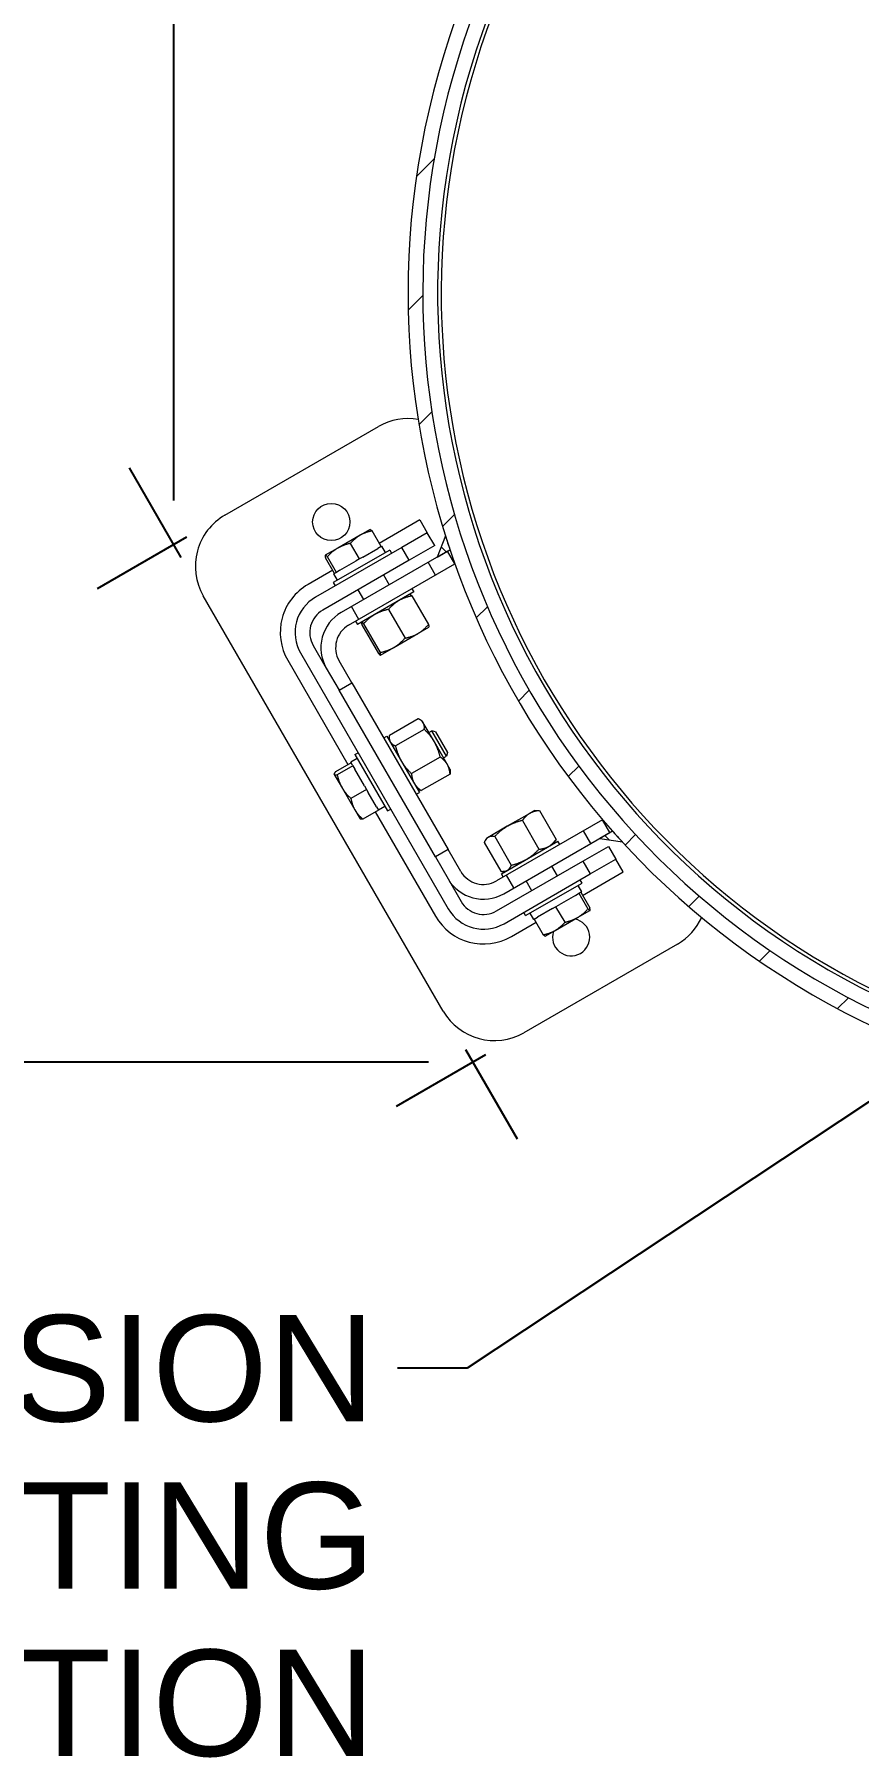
# Model space of a CAD drawing. Header units: inches. Extents: x 15 to 402, y 6 to 258.
# Drawn here: x 179.96 to 193.9, y 157.53 to 186.71 of the extents above; entities that cross this region are included whole.
import ezdxf

# ---------------------------------------------------------------- set-up
doc = ezdxf.new("R2010")
doc.units = ezdxf.units.IN
doc.header["$LTSCALE"] = 12
doc.header["$MEASUREMENT"] = 0
for name, color, linetype, lineweight in [('Dimension (ANSI)', 7, 'Continuous', 25), ('Hatch', 7, 'Continuous', 18), ('Symbol', 7, 'Continuous', 25), ('Visible', 7, 'Continuous', 18)]:
    doc.layers.add(name, color=color, linetype=linetype, lineweight=lineweight)
doc.styles.add('MEMCOR Medium', font='arial.ttf')
doc.styles.add('Standard D-E', font='arial.ttf')
doc.dimstyles.new('Default (ANSI)', dxfattribs={"dimscale": 12, "dimtxt": 0.15, "dimasz": 0.098425, "dimexe": 0.125, "dimexo": 0.0625, "dimgap": 0.031496, "dimtad": 0, "dimtih": 1, "dimtoh": 1, "dimdec": 4, "dimrnd": 1e-08, "dimzin": 3, "dimdsep": 46, "dimlunit": 5, "dimtxsty": 'MEMCOR Medium', "dimcen": 0.09, "dimdle": 0.393701, "dimclrd": 256, "dimclre": 256, "dimclrt": 256, "dimadec": 0, "dimazin": 1, "dimtfac": 0.8, "dimtofl": 0, "dimtmove": 0, "dimatfit": 3, "dimfxl": 1, "dimfrac": 1, "dimtolj": 1, "dimtzin": 4, "dimlwd": -1, "dimlwe": -1, "dimarcsym": 0})
doc.dimstyles.new('Default D-E$7', dxfattribs={"dimscale": 12, "dimtxt": 0.15, "dimasz": 0.098425, "dimexe": 0.125, "dimexo": 0.0625, "dimgap": 0.031496, "dimtad": 0, "dimtih": 1, "dimtoh": 1, "dimrnd": 1e-08, "dimzin": 4, "dimdsep": 46, "dimtxsty": 'Standard D-E', "dimcen": 0.09, "dimdle": 0.393701, "dimclrd": 256, "dimclre": 256, "dimclrt": 256, "dimadec": 0, "dimazin": 1, "dimtfac": 1, "dimtofl": 0, "dimtmove": 0, "dimatfit": 3, "dimfxl": 1, "dimtolj": 1, "dimtzin": 4, "dimlwd": -1, "dimlwe": -1, "dimarcsym": 0})

# ---------------------------------------------------------------- blocks, each defined once
blk = doc.blocks.new('*D28')
at = {"layer": 'Defpoints', "color": 0, "transparency": 16777216}
for p in [(217.644, 209.697), (182.313, 178.067), (217.644, 177.891)]:
    blk.add_point(p, dxfattribs=at)
at = {"layer": 'Dimension (ANSI)', "transparency": 16777216}
for p, q in [((182.313, 178.817), (182.313, 211.197)), ((217.644, 178.641), (217.644, 211.197)), ((183.494, 209.697), (193.479, 209.697)), ((216.463, 209.697), (206.478, 209.697))]:
    blk.add_line(p, q, dxfattribs=at)
for points in [[(183.494, 209.894), (183.494, 209.5), (182.313, 209.697)], [(216.463, 209.894), (216.463, 209.5), (217.644, 209.697)]]:
    blk.add_solid(points, dxfattribs=at)
at = {"layer": 'Dimension (ANSI)', "transparency": 16777216, "char_height": 1.8, "attachment_point": 5, "style": 'MEMCOR Medium'}
for s, insert in [('\\A1; 35{\\H0.8x;\\S5#16;} in', (199.979, 211.549)), ('\\A1;[897.4 mm]', (199.979, 208.165))]:
    blk.add_mtext(s, dxfattribs=dict(at, insert=insert))
blk = doc.blocks.new('*D29')
at = {"layer": 'Defpoints', "color": 0, "transparency": 16777216}
for p in [(165.641, 199.813), (196.071, 199.813), (187.373, 169.303)]:
    blk.add_point(p, dxfattribs=at)
at = {"layer": 'Dimension (ANSI)', "transparency": 16777216}
for p, q in [((195.321, 199.813), (164.141, 199.813)), ((165.641, 198.632), (165.641, 187.929)), ((165.641, 170.484), (165.641, 181.186)), ((186.623, 169.303), (164.141, 169.303))]:
    blk.add_line(p, q, dxfattribs=at)
for points in [[(165.444, 198.632), (165.837, 198.632), (165.641, 199.813)], [(165.444, 170.484), (165.837, 170.484), (165.641, 169.303)]]:
    blk.add_solid(points, dxfattribs=at)
at = {"layer": 'Dimension (ANSI)', "transparency": 16777216, "char_height": 1.8, "attachment_point": 5, "style": 'MEMCOR Medium'}
for s, insert in [('\\A1; 30{\\H0.8x;\\S1#2;} in', (165.641, 186.398)), ('\\A1;[774.9 mm]', (165.641, 183.026))]:
    blk.add_mtext(s, dxfattribs=dict(at, insert=insert))

msp = doc.modelspace()

# ---------------------------------------------------------------- hatches: boundary and pattern name
at = {"layer": 'Hatch'}
h = msp.add_hatch(dxfattribs=at)
h.set_pattern_fill('ANSI31', color=256, scale=12, style=0)
edge = h.paths.add_edge_path()
edge.add_spline(control_points=[(213.52837, 182.52374), (213.56052, 182.49276), (213.59252, 182.4616), (213.65629, 182.39885), (213.68807, 182.36726), (213.71968, 182.33549)], knot_values=[-0.68175061, -0.68175061, -0.68175061, -0.68175061, -0.34146946, -0.34146946, 0, 0, 0, 0], degree=3, periodic=0)
edge.add_line((213.71968, 182.33549), (213.77968, 182.33549))
edge.add_ellipse((200.02942, 182.33549), major_axis=(0, 13.75026), ratio=1, start_angle=270, end_angle=347.421516)
edge.add_ellipse((200.02942, 182.33549), major_axis=(-13.42023, 2.99448), ratio=1, start_angle=270, end_angle=271.041736)
edge.add_ellipse((200.02942, 182.33549), major_axis=(-13.47245, 2.75), ratio=1, start_angle=270, end_angle=293.073484)
edge.add_ellipse((200.02942, 182.33549), major_axis=(-13.47245, -2.75), ratio=1, start_angle=270, end_angle=271.041736)
edge.add_ellipse((200.02942, 182.33549), major_axis=(-13.42023, -2.99448), ratio=1, start_angle=270, end_angle=364.843043)
edge.add_ellipse((200.02942, 182.33549), major_axis=(4.11682, -13.1195), ratio=1, start_angle=270, end_angle=271.041736)
edge.add_ellipse((200.02942, 182.33549), major_axis=(4.35466, -13.04249), ratio=1, start_angle=270, end_angle=293.073484)
edge.add_ellipse((200.02942, 182.33549), major_axis=(9.1178, -10.29249), ratio=1, start_angle=270, end_angle=271.041736)
edge.add_ellipse((200.02942, 182.33549), major_axis=(9.30341, -10.12502), ratio=1, start_angle=270, end_angle=292.78932)
edge.add_ellipse((200.02942, 182.33549), major_axis=(12.49901, -5.73099), ratio=1, start_angle=270, end_angle=271.100527)
edge.add_line((194.53955, 169.72872), (194.53955, 170.00187))
edge.add_ellipse((200.02942, 182.33549), major_axis=(-12.33362, 5.48987), ratio=1, start_angle=204.79351, end_angle=450, ccw=False)
h = msp.add_hatch(dxfattribs=at)
h.set_pattern_fill('ANSI31', color=256, scale=12, angle=90.0002, style=0)
edge = h.paths.add_edge_path()
edge.add_line((186.77043, 177.85584), (186.94483, 177.95652))
edge.add_line((186.94483, 177.95652), (186.98694, 177.98084))
edge.add_ellipse((200.02942, 182.33549), major_axis=(-4.35466, 13.04249), ratio=1, start_angle=88.958264, end_angle=90, ccw=False)
edge.add_line((186.90992, 178.21868), (186.77043, 177.85584))
h = msp.add_hatch(dxfattribs=at)
h.set_pattern_fill('ANSI31', color=256, scale=12, angle=75.0002, style=0)
edge = h.paths.add_edge_path()
edge.add_line((187.06983, 177.74002), (186.94483, 177.95652))
edge.add_line((186.94483, 177.95652), (186.77043, 177.85584))
edge.add_line((186.77043, 177.85584), (185.14691, 176.91849))
edge.add_ellipse((185.49191, 176.32094), major_axis=(-0.59756, -0.345), ratio=1, start_angle=270, end_angle=360)
edge.add_line((184.89435, 175.97594), (185.10935, 175.60354))
edge.add_line((185.10935, 175.60354), (185.32585, 175.72854))
edge.add_line((185.32585, 175.72854), (185.11085, 176.10094))
edge.add_ellipse((185.49191, 176.32094), major_axis=(-0.38105, -0.22), ratio=1, start_angle=270, end_angle=360, ccw=False)
edge.add_line((185.27191, 176.70199), (187.06983, 177.74002))
h = msp.add_hatch(dxfattribs=at)
h.set_pattern_fill('ANSI31', color=256, scale=12, angle=75.0002, style=0)
edge = h.paths.add_edge_path()
edge.add_line((186.73935, 172.7803), (186.95435, 172.40791))
edge.add_ellipse((187.55191, 172.75291), major_axis=(0.345, -0.59756), ratio=1, start_angle=270, end_angle=360)
edge.add_line((187.89691, 172.15535), (189.52043, 173.0927))
edge.add_line((189.52043, 173.0927), (189.69483, 173.19338))
edge.add_line((189.69483, 173.19338), (189.56983, 173.40989))
edge.add_line((189.56983, 173.40989), (187.77191, 172.37186))
edge.add_ellipse((187.55191, 172.75291), major_axis=(-0.38105, -0.22), ratio=1, start_angle=0, end_angle=90, ccw=False)
edge.add_line((187.17085, 172.53291), (186.95585, 172.9053))
edge.add_line((186.95585, 172.9053), (186.73935, 172.7803))
h = msp.add_hatch(dxfattribs=at)
h.set_pattern_fill('ANSI31', color=256, scale=12, angle=90.0002, style=0)
edge = h.paths.add_edge_path()
edge.add_line((189.73694, 173.2177), (189.69483, 173.19338))
edge.add_line((189.69483, 173.19338), (189.52043, 173.0927))
edge.add_line((189.52043, 173.0927), (189.90441, 173.03208))
edge.add_ellipse((200.02942, 182.33549), major_axis=(-9.30341, 10.12502), ratio=1, start_angle=88.958264, end_angle=90, ccw=False)

# ---------------------------------------------------------------- linework, layer by layer
at = {"layer": 'Dimension (ANSI)'}
for p, q in [((182.43792, 177.85059), (181.56292, 179.36613)), ((182.52943, 178.19209), (181.01389, 177.31709)), ((187.24792, 169.51942), (188.12292, 168.00388)), ((187.58943, 169.42792), (186.07389, 168.55292))]:
    msp.add_line(p, q, dxfattribs=at)
at = {"layer": 'Visible'}
for p, q in [((183.17895, 178.56709), (185.77703, 180.06709)), ((185.63377, 178.32363), (185.46705, 178.22737)), ((185.63377, 178.32363), (185.63504, 178.32363)), ((185.82016, 178.03431), (185.66782, 178.29817)), ((186.47829, 178.48588), (185.78916, 178.08801)), ((186.60329, 178.26938), (186.17028, 178.01938)), ((186.47829, 178.48588), (186.60329, 178.26938)), ((186.72829, 178.05287), (186.60329, 178.26938)), ((186.17028, 178.01938), (184.70955, 177.17602)), ((185.08911, 178.00916), (184.87695, 177.88667)), ((185.46705, 178.22737), (185.08911, 178.00916)), ((185.45768, 177.82503), (185.30534, 178.08889)), ((185.51307, 177.85701), (185.76477, 178.00233)), ((185.82016, 178.03431), (185.76477, 178.00233)), ((185.82016, 178.03431), (185.83496, 178.04286)), ((185.89746, 177.9346), (185.83496, 178.04286)), ((186.29528, 177.80287), (186.17028, 178.01938)), ((186.72829, 178.05287), (186.29528, 177.80287)), ((186.90992, 178.21868), (186.77043, 177.85584)), ((186.77043, 177.85584), (186.98694, 177.98084)), ((186.29528, 177.80287), (184.83455, 176.95952)), ((184.876, 177.88613), (184.87537, 177.88503)), ((184.87695, 177.88667), (184.876, 177.88613)), ((185.03336, 177.58005), (184.88103, 177.84391)), ((185.06428, 177.5979), (184.91195, 177.86176)), ((185.9666, 177.97452), (185.01192, 177.42334)), ((185.12439, 177.63261), (185.39757, 177.79033)), ((186.94483, 177.95652), (185.14691, 176.91849)), ((185.27191, 176.70199), (187.06983, 177.74002)), ((185.45768, 177.82503), (185.39757, 177.79033)), ((185.51307, 177.85701), (185.45768, 177.82503)), ((185.9666, 177.97452), (185.99809, 177.91997)), ((187.06983, 177.74002), (186.94483, 177.95652)), ((185.00236, 177.63375), (184.58455, 177.39253)), ((185.01192, 177.42334), (185.04342, 177.36878)), ((185.0227, 177.5739), (185.05956, 177.59518)), ((185.0852, 177.46565), (185.0227, 177.5739)), ((185.06428, 177.5979), (185.05956, 177.59518)), ((185.12439, 177.63261), (185.06428, 177.5979)), ((185.86226, 177.55287), (185.95812, 177.38685)), ((186.87292, 170.16894), (182.81292, 177.20107)), ((186.37544, 177.26638), (185.42077, 176.7152)), ((185.42925, 177.30287), (185.5251, 177.13685)), ((186.30725, 177.22701), (186.30818, 177.22701)), ((186.3414, 177.198), (186.62204, 176.71192)), ((186.34395, 177.32093), (186.37544, 177.26638)), ((185.94669, 176.97011), (186.22733, 176.48403)), ((185.38927, 176.76975), (185.42077, 176.7152)), ((185.48896, 176.75457), (185.4885, 176.75377)), ((185.49701, 176.71049), (185.77765, 176.22441)), ((185.5245, 176.72636), (185.80513, 176.24028)), ((186.03733, 176.32561), (186.44578, 176.56143)), ((186.44578, 176.56143), (186.63009, 176.66784)), ((186.63009, 176.66784), (186.63055, 176.66864)), ((184.45699, 176.23346), (186.95869, 171.90038)), ((184.67349, 176.35846), (184.89435, 175.97594)), ((185.81249, 176.1958), (186.03733, 176.32561)), ((184.24048, 176.10846), (185.25949, 174.3435)), ((184.89435, 175.97594), (185.10935, 175.60354)), ((185.32585, 175.72854), (185.11085, 176.10094)), ((185.8118, 176.1954), (185.81087, 176.1954)), ((185.8118, 176.1954), (185.81249, 176.1958)), ((185.10935, 175.60354), (185.32585, 175.72854)), ((185.32585, 175.72854), (186.95585, 172.9053)), ((186.73935, 172.7803), (185.10935, 175.60354)), ((186.44774, 175.11831), (185.96166, 174.83767)), ((186.51835, 175.0804), (186.48025, 175.1024)), ((186.53598, 175.04986), (186.51835, 175.0804)), ((185.86526, 174.79426), (185.91982, 174.82576)), ((185.91982, 174.82576), (186.471, 173.87108)), ((185.95919, 174.75757), (185.95919, 174.80156)), ((186.55114, 174.93922), (186.06506, 174.65858)), ((186.72283, 174.72624), (186.53598, 175.04986)), ((186.62957, 174.88776), (186.67941, 174.91653)), ((186.92941, 174.48352), (186.67941, 174.91653)), ((186.74197, 174.89977), (186.67941, 174.91653)), ((186.74197, 174.89977), (186.94617, 174.54609)), ((185.3777, 174.51276), (185.43225, 174.54426)), ((185.3777, 174.51276), (185.92888, 173.55809)), ((186.94142, 174.34763), (186.72283, 174.72624)), ((186.87957, 174.45475), (186.92941, 174.48352)), ((186.94617, 174.54609), (186.92941, 174.48352)), ((185.02859, 174.17994), (185.02859, 174.18333)), ((185.31319, 174.3745), (185.04933, 174.22216)), ((185.3423, 174.32408), (185.07845, 174.17174)), ((185.41761, 174.44363), (185.30936, 174.38113)), ((185.33785, 174.33178), (185.30936, 174.38113)), ((185.33785, 174.33178), (185.3423, 174.32408)), ((185.3423, 174.32408), (185.37773, 174.26272)), ((185.53872, 173.98386), (185.37773, 174.26272)), ((186.82143, 174.47106), (186.33535, 174.19043)), ((186.99079, 174.26211), (186.94142, 174.34763)), ((186.99079, 174.26211), (186.99079, 174.21811)), ((185.02859, 174.17994), (185.03005, 174.17741)), ((185.03005, 174.17741), (185.16053, 173.95141)), ((185.16053, 173.95141), (185.37782, 173.57505)), ((185.57415, 173.9225), (185.31029, 173.77016)), ((185.53872, 173.98386), (185.57415, 173.9225)), ((185.57415, 173.9225), (185.60513, 173.86885)), ((186.43163, 173.93927), (186.46973, 173.91727)), ((186.98832, 174.182), (186.50224, 173.90136)), ((185.74591, 173.62501), (185.60513, 173.86885)), ((185.74591, 173.62501), (185.77688, 173.57135)), ((185.88651, 173.63147), (185.77826, 173.56897)), ((186.41645, 173.83959), (186.471, 173.87108)), ((185.37782, 173.57505), (185.46609, 173.42217)), ((185.46609, 173.42217), (185.46902, 173.42047)), ((185.77688, 173.57135), (185.51303, 173.41902)), ((185.72318, 173.54035), (186.74219, 171.77538)), ((185.77826, 173.56897), (185.77688, 173.57135)), ((185.92888, 173.55809), (185.98343, 173.58959)), ((189.56983, 173.40989), (187.77191, 172.37186)), ((188.3359, 173.51578), (187.95729, 173.29719)), ((188.21247, 173.39579), (188.49311, 172.90971)), ((188.42143, 173.56515), (188.3359, 173.51578)), ((188.42143, 173.56515), (188.46543, 173.56515)), ((188.50153, 173.56268), (188.78217, 173.0766)), ((189.69483, 173.19338), (189.56983, 173.40989)), ((187.56522, 173.0221), (187.84586, 172.53602)), ((187.60313, 173.09271), (187.58113, 173.05461)), ((187.63367, 173.11034), (187.60313, 173.09271)), ((187.95729, 173.29719), (187.63367, 173.11034)), ((187.74432, 173.1255), (188.02495, 172.63942)), ((187.85778, 172.49418), (188.81245, 173.04536)), ((187.89691, 172.15535), (189.69483, 173.19338)), ((188.74426, 173.00599), (188.76626, 173.04409)), ((188.84395, 172.9908), (188.81245, 173.04536)), ((189.73694, 173.2177), (189.52043, 173.0927)), ((189.52043, 173.0927), (189.90441, 173.03208)), ((186.95585, 172.9053), (186.73935, 172.7803)), ((186.73935, 172.7803), (186.95435, 172.40791)), ((187.17085, 172.53291), (186.95585, 172.9053)), ((189.23698, 172.70768), (189.67, 172.95768)), ((189.36198, 172.49118), (189.795, 172.74118)), ((189.67, 172.95768), (189.795, 172.74118)), ((189.92, 172.52467), (189.795, 172.74118)), ((187.77625, 171.86433), (189.23698, 172.70768)), ((187.88927, 172.43962), (187.85778, 172.49418)), ((187.92597, 172.53355), (187.88197, 172.53355)), ((187.90125, 171.64782), (189.36198, 172.49118)), ((188.80397, 172.45768), (188.70812, 172.62371)), ((189.23086, 172.1268), (189.92, 172.52467)), ((189.23698, 172.70768), (189.36198, 172.49118)), ((186.95435, 172.40791), (187.1752, 172.02538)), ((188.26662, 171.78603), (189.2213, 172.33722)), ((188.37096, 172.20768), (188.2751, 172.37371)), ((189.10883, 172.12795), (189.16894, 172.16265)), ((189.14802, 172.29491), (189.21052, 172.18665)), ((189.16894, 172.16265), (189.17366, 172.16538)), ((189.16894, 172.16265), (189.32128, 171.89879)), ((189.21052, 172.18665), (189.17366, 172.16538)), ((189.2213, 172.33722), (189.1898, 172.39177)), ((189.19986, 172.1805), (189.3522, 171.91665)), ((188.72016, 171.90354), (188.46845, 171.75822)), ((188.72016, 171.90354), (188.77554, 171.93552)), ((188.77554, 171.93552), (188.83565, 171.97022)), ((188.77554, 171.93552), (188.92788, 171.67167)), ((189.10883, 172.12795), (188.83565, 171.97022)), ((189.14411, 171.75139), (189.35627, 171.87388)), ((189.35627, 171.87388), (189.35722, 171.87443)), ((189.35722, 171.87443), (189.35785, 171.87552)), ((188.02625, 171.43132), (188.44407, 171.67254)), ((188.26662, 171.78603), (188.23513, 171.84059)), ((188.33576, 171.82595), (188.39826, 171.7177)), ((188.41306, 171.72624), (188.39826, 171.7177)), ((188.41306, 171.72624), (188.46845, 171.75822)), ((188.41306, 171.72624), (188.5654, 171.46239)), ((188.76618, 171.53319), (189.14411, 171.75139)), ((190.83703, 171.30292), (188.23895, 169.80292)), ((188.59945, 171.43693), (188.59818, 171.43693)), ((188.59945, 171.43693), (188.76618, 171.53319))]:
    msp.add_line(p, q, dxfattribs=at)
msp.add_circle((184.97799, 178.45107), 0.315, dxfattribs=at)
for centre, radius, start, end in [((200.02942, 182.33549), 13.75026, 0.000005, 246.468325), ((200.02942, 182.33549), 13.50026, 0.798977, 246.005467), ((200.02942, 182.33549), 13.25026, 0.798977, 250.626825), ((200.02942, 182.33549), 13.19, 288.614503, 251.385497), ((186.27703, 179.20107), 1, 80.145857, 120), ((183.67895, 177.70107), 1, 120, 210), ((200.02942, 182.33549), 13.75026, 197.421521, 198.463258), ((185.05455, 176.57846), 0.94, 120, 210), ((185.05455, 176.57846), 0.69, 120, 210), ((185.05455, 176.57846), 0.44, 120, 210), ((185.49191, 176.32094), 0.69, 120, 210), ((185.49191, 176.32094), 0.44, 120, 210), ((200.02942, 182.33549), 13.75026, 221.536742, 222.578479), ((187.55191, 172.75291), 0.44, 210, 300), ((187.55191, 172.75291), 0.69, 210, 300), ((187.55625, 172.24538), 0.69, 210, 300), ((187.55625, 172.24538), 0.44, 210, 300), ((187.55625, 172.24538), 0.94, 210, 300), ((189.03799, 171.41894), 0.315, 161.794475, 78.205525), ((190.33703, 172.16894), 1, 300, 335.552746), ((187.73895, 170.66894), 1, 210, 300)]:
    msp.add_arc(centre, radius, start, end, dxfattribs=at)
for points, weights in [([(185.66782, 178.29817), (185.55116, 178.27593), (185.46705, 178.22737)], [1.01001874936, 1.04314139574, 1]), ([(185.63504, 178.32363), (185.64344, 178.32363), (185.66782, 178.29817)], [1.00974640293, 1.03892563356, 1.01001874936]), ([(185.08911, 178.00916), (184.99782, 177.95646), (184.91195, 177.86176)], [1, 1.04314139574, 1.01001874936]), ([(185.30534, 178.08889), (185.1804, 178.06187), (185.08911, 178.00916)], [1.01001874936, 1.04314139574, 1]), ([(185.46705, 178.22737), (185.38293, 178.1788), (185.30534, 178.08889)], [1, 1.04314139574, 1.01001874936]), ([(184.87695, 177.88667), (184.86977, 177.88253), (184.88103, 177.84391)], [1, 1.04314139574, 1.01001874936]), ([(184.91195, 177.86176), (184.88412, 177.89082), (184.87695, 177.88667)], [1.01001874936, 1.04314139574, 1]), ([(186.12295, 177.1206), (186.03135, 177.06772), (185.94669, 176.97011)], [1, 1.0379548493, 1]), ([(186.3414, 177.198), (186.21454, 177.17348), (186.12295, 177.1206)], [1, 1.0379548493, 1]), ([(186.30818, 177.22701), (186.31583, 177.22701), (186.3414, 177.198)], [1.0071394563, 1.03396589197, 1]), ([(185.71449, 176.88478), (185.61652, 176.82822), (185.5245, 176.72636)], [1, 1.0379548493, 1]), ([(185.94669, 176.97011), (185.81247, 176.94134), (185.71449, 176.88478)], [1, 1.0379548493, 1]), ([(185.48965, 176.75497), (185.48328, 176.75128), (185.49701, 176.71049)], [1, 1.0379548493, 1]), ([(185.5245, 176.72636), (185.49603, 176.75865), (185.48965, 176.75497)], [1, 1.0379548493, 1]), ([(186.22733, 176.48403), (186.35419, 176.50855), (186.44578, 176.56143)], [1, 1.0379548493, 1]), ([(186.44578, 176.56143), (186.53737, 176.61431), (186.62204, 176.71192)], [1, 1.0379548493, 1]), ([(186.62204, 176.71192), (186.63438, 176.67527), (186.63055, 176.66864)], [1, 1.03396589197, 1.0071394563]), ([(185.80513, 176.24028), (185.93936, 176.26905), (186.03733, 176.32561)], [1, 1.0379548493, 1]), ([(185.81249, 176.1958), (185.81887, 176.19948), (185.80513, 176.24028)], [1, 1.0379548493, 1]), ([(186.03733, 176.32561), (186.1353, 176.38218), (186.22733, 176.48403)], [1, 1.0379548493, 1]), ([(185.77765, 176.22441), (185.80611, 176.19212), (185.81249, 176.1958)], [1, 1.0379548493, 1]), ([(186.53598, 175.04986), (186.51199, 175.09142), (186.44774, 175.11831)], [1, 1.0379548493, 1]), ([(185.96166, 174.83767), (185.95282, 174.76859), (185.97682, 174.72703)], [1, 1.0379548493, 1]), ([(186.55114, 174.93922), (186.55998, 175.00831), (186.53598, 175.04986)], [1, 1.0379548493, 1]), ([(186.72283, 174.72624), (186.66011, 174.83488), (186.55114, 174.93922)], [1, 1.0379548493, 1]), ([(185.97682, 174.72703), (186.00081, 174.68547), (186.06506, 174.65858)], [1, 1.0379548493, 1]), ([(186.06506, 174.65858), (186.10094, 174.51204), (186.16366, 174.40341)], [1, 1.0379548493, 1]), ([(186.82143, 174.47106), (186.78555, 174.6176), (186.72283, 174.72624)], [1, 1.0379548493, 1]), ([(185.04933, 174.22216), (185.02329, 174.18911), (185.03005, 174.17741)], [1.01001874936, 1.04314139574, 1]), ([(186.16366, 174.40341), (186.22638, 174.29477), (186.33535, 174.19043)], [1, 1.0379548493, 1]), ([(186.33535, 174.19043), (186.34352, 174.09187), (186.38225, 174.0248)], [1, 1.0379548493, 1]), ([(186.94142, 174.34763), (186.90269, 174.41471), (186.82143, 174.47106)], [1, 1.0379548493, 1]), ([(186.98832, 174.182), (186.98014, 174.28055), (186.94142, 174.34763)], [1, 1.0379548493, 1]), ([(186.99079, 174.21811), (186.99079, 174.20134), (186.98832, 174.182)], [1.01504979903, 1.01034398852, 1]), ([(185.03005, 174.17741), (185.0368, 174.16571), (185.07845, 174.17174)], [1, 1.04314139574, 1.01001874936]), ([(185.07845, 174.17174), (185.10673, 174.0446), (185.16053, 173.95141)], [1.01001874936, 1.04314139574, 1]), ([(185.16053, 173.95141), (185.21433, 173.85823), (185.31029, 173.77016)], [1, 1.04314139574, 1.01001874936]), ([(186.38225, 174.0248), (186.42098, 173.95772), (186.50224, 173.90136)], [1, 1.0379548493, 1]), ([(186.50224, 173.90136), (186.48425, 173.90889), (186.46973, 173.91727)], [1, 1.01034398852, 1.01504979903]), ([(185.31029, 173.77016), (185.33078, 173.65654), (185.37782, 173.57505)], [1.01001874936, 1.04314139574, 1]), ([(185.37782, 173.57505), (185.42487, 173.49357), (185.51303, 173.41902)], [1, 1.04314139574, 1.01001874936]), ([(185.51303, 173.41902), (185.47986, 173.41422), (185.46902, 173.42047)], [1.01001874936, 1.03622750897, 1.01468744252]), ([(188.21247, 173.39579), (188.06593, 173.35991), (187.95729, 173.29719)], [1, 1.0379548493, 1]), ([(188.3359, 173.51578), (188.26883, 173.47705), (188.21247, 173.39579)], [1, 1.0379548493, 1]), ([(188.50153, 173.56268), (188.40298, 173.5545), (188.3359, 173.51578)], [1, 1.0379548493, 1]), ([(188.46543, 173.56515), (188.48219, 173.56515), (188.50153, 173.56268)], [1.01504979903, 1.01034398852, 1]), ([(187.63367, 173.11034), (187.59211, 173.08635), (187.56522, 173.0221)], [1, 1.0379548493, 1]), ([(187.74432, 173.1255), (187.67523, 173.13434), (187.63367, 173.11034)], [1, 1.0379548493, 1]), ([(187.95729, 173.29719), (187.84866, 173.23447), (187.74432, 173.1255)], [1, 1.0379548493, 1]), ([(188.65874, 172.95661), (188.72582, 172.99534), (188.78217, 173.0766)], [1, 1.0379548493, 1]), ([(188.78217, 173.0766), (188.77464, 173.05861), (188.76626, 173.04409)], [1, 1.01034398852, 1.01504979903]), ([(188.02495, 172.63942), (188.17149, 172.6753), (188.28013, 172.73802)], [1, 1.0379548493, 1]), ([(188.28013, 172.73802), (188.38876, 172.80074), (188.49311, 172.90971)], [1, 1.0379548493, 1]), ([(188.49311, 172.90971), (188.59166, 172.91788), (188.65874, 172.95661)], [1, 1.0379548493, 1]), ([(187.84586, 172.53602), (187.91495, 172.52718), (187.95651, 172.55118)], [1, 1.0379548493, 1]), ([(187.95651, 172.55118), (187.99806, 172.57517), (188.02495, 172.63942)], [1, 1.0379548493, 1]), ([(189.14411, 171.75139), (189.2354, 171.80409), (189.32128, 171.89879)], [1, 1.04314139574, 1.01001874936]), ([(189.32128, 171.89879), (189.3491, 171.86974), (189.35627, 171.87388)], [1.01001874936, 1.04314139574, 1]), ([(189.35627, 171.87388), (189.36345, 171.87802), (189.3522, 171.91665)], [1, 1.04314139574, 1.01001874936]), ([(188.76618, 171.53319), (188.85029, 171.58175), (188.92788, 171.67167)], [1, 1.04314139574, 1.01001874936]), ([(188.92788, 171.67167), (189.05283, 171.69868), (189.14411, 171.75139)], [1.01001874936, 1.04314139574, 1]), ([(188.5654, 171.46239), (188.68206, 171.48462), (188.76618, 171.53319)], [1.01001874936, 1.04314139574, 1]), ([(188.59818, 171.43693), (188.58978, 171.43693), (188.5654, 171.46239)], [1.00974640293, 1.03892563356, 1.01001874936])]:
    msp.add_rational_spline(points, weights, degree=2, dxfattribs=at)

# ---------------------------------------------------------------- texts
at = {"layer": 'Symbol', "insert": (185.72047, 165.02128), "char_height": 1.8000001, "width": 34.9394836, "attachment_point": 3, "line_spacing_factor": 0.944221, "style": 'Standard D-E'}
msp.add_mtext('\\fArial|b0|i0;DRAIN VALVE W/EXTENSION\\P\\fArial|b0|i0;RECOMMENDED MOUNTING\\P\\fArial|b0|i0;BELOW INLET CONNECTION', dxfattribs=at)

# ---------------------------------------------------------------- dimensions: what is measured, and where the dimension line sits
at = {"layer": 'Dimension (ANSI)'}
for base, p1, p2, angle, text, override, picture, middle in [((217.64422, 209.69691), (182.31292, 178.06709), (217.64422, 177.89093), 180, ' <> in\\X[897.4 mm]', {"dimgap": 0.031496, "dimtih": 0, "dimtoh": 0, "dimdec": 4, "dimpost": '', "dimtol": 0, "dimlim": 0, "dimtp": 0, "dimtm": 0, "dimtdec": 2, "dimatfit": 1}, '*D28', (199.97857, 209.69691)), ((165.64064, 199.81263), (187.37292, 169.30292), (196.07113, 199.81263), 270, ' <> in\\X[774.9 mm]', {"dimgap": 0.031496, "dimdec": 4, "dimpost": '', "dimtol": 0, "dimlim": 0, "dimtp": 0, "dimtm": 0, "dimtdec": 2, "dimatfit": 1}, '*D29', (165.64064, 184.55777))]:
    dim = msp.add_linear_dim(base=base, p1=p1, p2=p2, angle=angle, text=text, dimstyle='Default (ANSI)', override=override, dxfattribs=at)
    dim.commit()
    dim.dimension.update_dxf_attribs({"geometry": picture, "text_midpoint": middle, "dimtype": 160})

# ---------------------------------------------------------------- leaders
at = {"layer": 'Symbol', "annotation_type": 0, "has_hookline": 1, "hookline_direction": 1, "text_width": 34.53152}
msp.add_leader([(199.10412, 171.96936), (187.27952, 164.12128), (186.09842, 164.12128)], dimstyle='Default D-E$7', override={"dimtad": 0}, dxfattribs=at)

doc.saveas('drawing.dxf')
